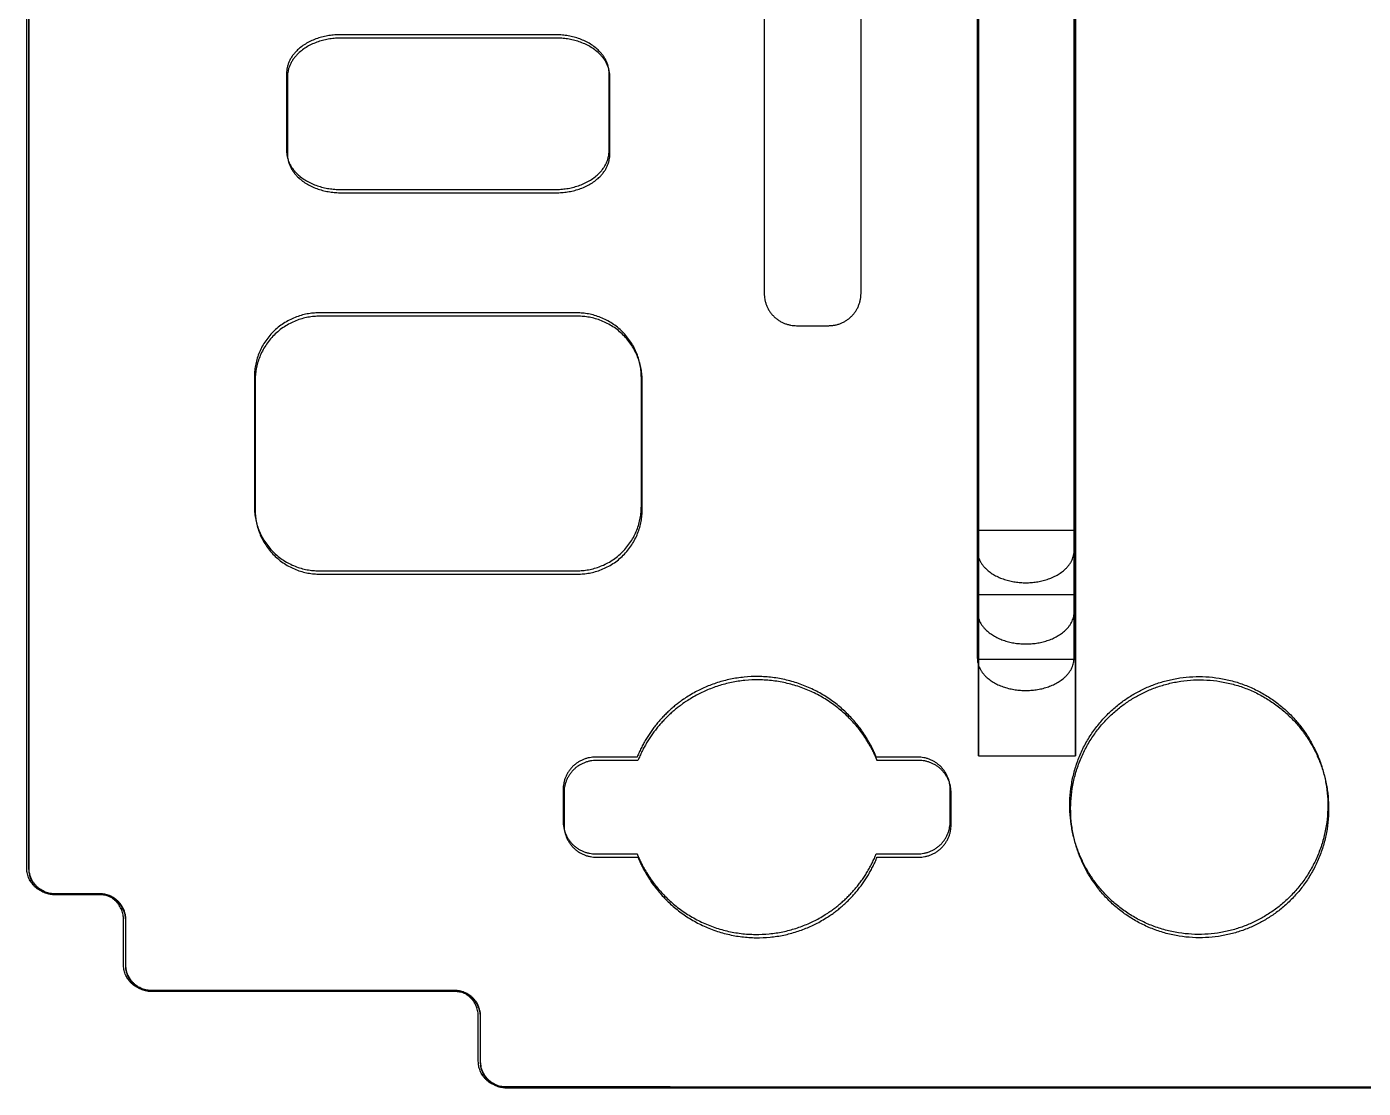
# Model space of a CAD drawing. Header units: inches. Extents: x -39 to 46.7, y -58 to 11.1.
# Drawn here: x 13.51 to 18.69, y -4.95 to -0.83 of the extents above; entities that cross this region are included whole.
import ezdxf

# ---------------------------------------------------------------- set-up
doc = ezdxf.new("R2010")
doc.units = ezdxf.units.IN
doc.header["$MEASUREMENT"] = 0
for name, color, linetype, true_color in [('Layer 01', 1, 'Continuous', 0xff0000), ('Layer 02', 192, 'Continuous', 0x7d26cd), ('Layer 03', 5, 'Continuous', 0x0000ff), ('Secondary Parts', 96, 'Continuous', 0x007f00)]:
    doc.layers.add(name, color=color, linetype=linetype, true_color=true_color)

msp = doc.modelspace()

# ---------------------------------------------------------------- linework, layer by layer
at = {"layer": 'Layer 01'}
for points in [[(16.3648, 3.1358, 6.9976), (16.3662, 1.4483, 6.9976), (16.3677, -1.8658, 6.9976)], [(16.3648, 3.1358, 6.6226), (16.3662, 1.4483, 6.6226), (16.3677, -1.8658, 6.6226)], [(16.7428, -1.8642, 6.9976), (16.7428, 1.4491, 6.9976), (16.7428, 3.1358, 6.9976)], [(16.7428, -1.8642, 6.6226), (16.7428, 1.4491, 6.6226), (16.7428, 3.1358, 6.6226)], [(17.1939, 3.1375, 6.9976), (17.1939, 0.1375, 6.9976), (17.1939, -2.8625, 6.9976)], [(17.1939, 3.1375, 6.6226), (17.1939, 0.1375, 6.6226), (17.1939, -2.8625, 6.6226)], [(17.5689, -2.8625, 6.9976), (17.5689, 0.1375, 6.9976), (17.5689, 3.1375, 6.9976)], [(17.5689, -2.8625, 6.6226), (17.5689, 0.1375, 6.6226), (17.5689, 3.1375, 6.6226)], [(13.5181, -4.098, 6.9976), (13.5181, -0.6336, 6.9976), (13.5181, 2.8307, 6.9976)], [(13.5181, -4.098, 6.6226), (13.5181, -0.6336, 6.6226), (13.5181, 2.8307, 6.6226)], [(15.5614, -0.8754, 6.9976), (15.1447, -0.8754, 6.9976), (14.7281, -0.8754, 6.9976)], [(14.7281, -0.8754, 6.9976), (14.7281, -0.8754, 6.8101), (14.7281, -0.8754, 6.6226)], [(15.5614, -0.8754, 6.6226), (15.1447, -0.8754, 6.6226), (14.7281, -0.8754, 6.6226)], [(15.5614, -0.8754, 6.9976), (15.5614, -0.8754, 6.8101), (15.5614, -0.8754, 6.6226)], [(14.5197, -1.0254, 6.9976), (14.5197, -1.0254, 6.8101), (14.5197, -1.0254, 6.6226)], [(14.5197, -1.0254, 6.9976), (14.5197, -1.1754, 6.9976), (14.5197, -1.3254, 6.9976)], [(14.5197, -1.0254, 6.6226), (14.5197, -1.1754, 6.6226), (14.5197, -1.3254, 6.6226)], [(15.7697, -1.0254, 6.9976), (15.7697, -1.0254, 6.8101), (15.7697, -1.0254, 6.6226)], [(15.7697, -1.3254, 6.9976), (15.7697, -1.1754, 6.9976), (15.7697, -1.0254, 6.9976)], [(15.7697, -1.3254, 6.6226), (15.7697, -1.1754, 6.6226), (15.7697, -1.0254, 6.6226)], [(14.5197, -1.3254, 6.9976), (14.5197, -1.3254, 6.8101), (14.5197, -1.3254, 6.6226)], [(15.7697, -1.3254, 6.9976), (15.7697, -1.3254, 6.8101), (15.7697, -1.3254, 6.6226)], [(14.7281, -1.4754, 6.9976), (14.7281, -1.4754, 6.8101), (14.7281, -1.4754, 6.6226)], [(14.7281, -1.4754, 6.9976), (15.1447, -1.4754, 6.9976), (15.5614, -1.4754, 6.9976)], [(14.7281, -1.4754, 6.6226), (15.1447, -1.4754, 6.6226), (15.5614, -1.4754, 6.6226)], [(15.5614, -1.4754, 6.9976), (15.5614, -1.4754, 6.8101), (15.5614, -1.4754, 6.6226)], [(16.7428, -1.8642, 6.9976), (16.7428, -1.8642, 6.8101), (16.7428, -1.8642, 6.6226)], [(16.3677, -1.8658, 6.9976), (16.3677, -1.8658, 6.8101), (16.3677, -1.8658, 6.6226)], [(15.6447, -1.9541, 6.9976), (15.1447, -1.9541, 6.9976), (14.6447, -1.9541, 6.9976)], [(14.6447, -1.9541, 6.9976), (14.6447, -1.9541, 6.8101), (14.6447, -1.9541, 6.6226)], [(15.6447, -1.9541, 6.6226), (15.1447, -1.9541, 6.6226), (14.6447, -1.9541, 6.6226)], [(15.6447, -1.9541, 6.9976), (15.6447, -1.9541, 6.8101), (15.6447, -1.9541, 6.6226)], [(16.4927, -1.9907, 6.9976), (16.4927, -1.9907, 6.8101), (16.4927, -1.9907, 6.6226)], [(16.4927, -1.9907, 6.9976), (16.5552, -1.9907, 6.9976), (16.6178, -1.9907, 6.9976)], [(16.4927, -1.9907, 6.6226), (16.5552, -1.9907, 6.6226), (16.6178, -1.9907, 6.6226)], [(16.6178, -1.9907, 6.9976), (16.6178, -1.9907, 6.8101), (16.6178, -1.9907, 6.6226)], [(14.3947, -2.2041, 6.9976), (14.3947, -2.2041, 6.8101), (14.3947, -2.2041, 6.6226)], [(14.3947, -2.2041, 6.9976), (14.3947, -2.4541, 6.9976), (14.3947, -2.7041, 6.9976)], [(14.3947, -2.2041, 6.6226), (14.3947, -2.4541, 6.6226), (14.3947, -2.7041, 6.6226)], [(15.8947, -2.2041, 6.9976), (15.8947, -2.2041, 6.8101), (15.8947, -2.2041, 6.6226)], [(15.8947, -2.7041, 6.9976), (15.8947, -2.4541, 6.9976), (15.8947, -2.2041, 6.9976)], [(15.8947, -2.7041, 6.6226), (15.8947, -2.4541, 6.6226), (15.8947, -2.2041, 6.6226)], [(14.3947, -2.7041, 6.9976), (14.3947, -2.7041, 6.8101), (14.3947, -2.7041, 6.6226)], [(15.8947, -2.7041, 6.9976), (15.8947, -2.7041, 6.8101), (15.8947, -2.7041, 6.6226)], [(17.1939, -2.8625, 6.9976), (17.1939, -2.8625, 6.8101), (17.1939, -2.8625, 6.6226)], [(17.5689, -2.8625, 6.9976), (17.5689, -2.8625, 6.8101), (17.5689, -2.8625, 6.6226)], [(14.6447, -2.9541, 6.9976), (14.6447, -2.9541, 6.8101), (14.6447, -2.9541, 6.6226)], [(14.6447, -2.9541, 6.9976), (15.1447, -2.9541, 6.9976), (15.6447, -2.9541, 6.9976)], [(14.6447, -2.9541, 6.6226), (15.1447, -2.9541, 6.6226), (15.6447, -2.9541, 6.6226)], [(15.6447, -2.9541, 6.9976), (15.6447, -2.9541, 6.8101), (15.6447, -2.9541, 6.6226)], [(15.8783, -3.6767, 6.9976), (15.7975, -3.6767, 6.9976), (15.7168, -3.6767, 6.9976)], [(15.7168, -3.6767, 6.9976), (15.7168, -3.6767, 6.8101), (15.7168, -3.6767, 6.6226)], [(15.8783, -3.6767, 6.6226), (15.7975, -3.6767, 6.6226), (15.7168, -3.6767, 6.6226)], [(15.8783, -3.6767, 6.9976), (15.8783, -3.6767, 6.8101), (15.8783, -3.6767, 6.6226)], [(16.8053, -3.6767, 6.9976), (16.8053, -3.6767, 6.8101), (16.8053, -3.6767, 6.6226)], [(16.9668, -3.6767, 6.9976), (16.886, -3.6767, 6.9976), (16.8053, -3.6767, 6.9976)], [(16.9668, -3.6767, 6.6226), (16.886, -3.6767, 6.6226), (16.8053, -3.6767, 6.6226)], [(16.9668, -3.6767, 6.9976), (16.9668, -3.6767, 6.8101), (16.9668, -3.6767, 6.6226)], [(15.5918, -3.8017, 6.9976), (15.5918, -3.8017, 6.8101), (15.5918, -3.8017, 6.6226)], [(15.5918, -3.8017, 6.9976), (15.5918, -3.8642, 6.9976), (15.5918, -3.9267, 6.9976)], [(15.5918, -3.8017, 6.6226), (15.5918, -3.8642, 6.6226), (15.5918, -3.9267, 6.6226)], [(17.0918, -3.9267, 6.9976), (17.0918, -3.8642, 6.9976), (17.0918, -3.8017, 6.9976)], [(17.0918, -3.8017, 6.9976), (17.0918, -3.8017, 6.8101), (17.0918, -3.8017, 6.6226)], [(17.0918, -3.9267, 6.6226), (17.0918, -3.8642, 6.6226), (17.0918, -3.8017, 6.6226)], [(15.5918, -3.9267, 6.9976), (15.5918, -3.9267, 6.8101), (15.5918, -3.9267, 6.6226)], [(17.0918, -3.9267, 6.9976), (17.0918, -3.9267, 6.8101), (17.0918, -3.9267, 6.6226)], [(15.7168, -4.0517, 6.9976), (15.7168, -4.0517, 6.8101), (15.7168, -4.0517, 6.6226)], [(15.7168, -4.0517, 6.9976), (15.7975, -4.0517, 6.9976), (15.8783, -4.0517, 6.9976)], [(15.7168, -4.0517, 6.6226), (15.7975, -4.0517, 6.6226), (15.8783, -4.0517, 6.6226)], [(15.8783, -4.0517, 6.9976), (15.8783, -4.0517, 6.8101), (15.8783, -4.0517, 6.6226)], [(16.8053, -4.0517, 6.9976), (16.8053, -4.0517, 6.8101), (16.8053, -4.0517, 6.6226)], [(16.8053, -4.0517, 6.9976), (16.886, -4.0517, 6.9976), (16.9668, -4.0517, 6.9976)], [(16.8053, -4.0517, 6.6226), (16.886, -4.0517, 6.6226), (16.9668, -4.0517, 6.6226)], [(16.9668, -4.0517, 6.9976), (16.9668, -4.0517, 6.8101), (16.9668, -4.0517, 6.6226)], [(13.5181, -4.098, 6.9976), (13.5181, -4.098, 6.8101), (13.5181, -4.098, 6.6226)], [(13.7931, -4.198, 6.9976), (13.7056, -4.198, 6.9976), (13.6181, -4.198, 6.9976)], [(13.6181, -4.198, 6.9976), (13.6181, -4.198, 6.8101), (13.6181, -4.198, 6.6226)], [(13.7931, -4.198, 6.6226), (13.7056, -4.198, 6.6226), (13.6181, -4.198, 6.6226)], [(13.7931, -4.198, 6.9976), (13.7931, -4.198, 6.8101), (13.7931, -4.198, 6.6226)], [(13.8931, -4.473, 6.9976), (13.8931, -4.3855, 6.9976), (13.8931, -4.298, 6.9976)], [(13.8931, -4.298, 6.9976), (13.8931, -4.298, 6.8101), (13.8931, -4.298, 6.6226)], [(13.8931, -4.473, 6.6226), (13.8931, -4.3855, 6.6226), (13.8931, -4.298, 6.6226)], [(18.3053, -4.2972, 6.9976), (18.3053, -4.2972, 6.8101), (18.3053, -4.2972, 6.6226)], [(13.8931, -4.473, 6.9976), (13.8931, -4.473, 6.8101), (13.8931, -4.473, 6.6226)], [(15.1683, -4.573, 6.9976), (14.5807, -4.573, 6.9976), (13.9931, -4.573, 6.9976)], [(13.9931, -4.573, 6.9976), (13.9931, -4.573, 6.8101), (13.9931, -4.573, 6.6226)], [(15.1683, -4.573, 6.6226), (14.5807, -4.573, 6.6226), (13.9931, -4.573, 6.6226)], [(15.1683, -4.573, 6.9976), (15.1683, -4.573, 6.8101), (15.1683, -4.573, 6.6226)], [(15.2683, -4.8472, 6.9976), (15.2683, -4.7601, 6.9976), (15.2683, -4.673, 6.9976)], [(15.2683, -4.673, 6.9976), (15.2683, -4.673, 6.8101), (15.2683, -4.673, 6.6226)], [(15.2683, -4.8472, 6.6226), (15.2683, -4.7601, 6.6226), (15.2683, -4.673, 6.6226)], [(15.2683, -4.8472, 6.9976), (15.2683, -4.8472, 6.8101), (15.2683, -4.8472, 6.6226)], [(20.6826, -4.948, 6.9976), (18.0254, -4.9476, 6.9976), (15.3682, -4.9472, 6.9976)], [(15.3682, -4.9472, 6.9976), (15.3682, -4.9472, 6.8101), (15.3682, -4.9472, 6.6226)], [(20.6826, -4.948, 6.6226), (18.0254, -4.9476, 6.6226), (15.3682, -4.9472, 6.6226)]]:
    msp.add_open_spline(points, degree=2, dxfattribs=at)
for points, weights in [([(14.7281, -0.8754, 6.9976), (14.5197, -0.8754, 6.9976), (14.5197, -1.0254, 6.9976)], [1, 0.707106781187, 1]), ([(14.7281, -0.8754, 6.6226), (14.5197, -0.8754, 6.6226), (14.5197, -1.0254, 6.6226)], [1, 0.707106781187, 1]), ([(15.7697, -1.0254, 6.9976), (15.7697, -0.8754, 6.9976), (15.5614, -0.8754, 6.9976)], [1, 0.707106781187, 1]), ([(15.7697, -1.0254, 6.6226), (15.7697, -0.8754, 6.6226), (15.5614, -0.8754, 6.6226)], [1, 0.707106781187, 1]), ([(14.5197, -1.3254, 6.9976), (14.5197, -1.4754, 6.9976), (14.7281, -1.4754, 6.9976)], [1, 0.707106781187, 1]), ([(14.5197, -1.3254, 6.6226), (14.5197, -1.4754, 6.6226), (14.7281, -1.4754, 6.6226)], [1, 0.707106781187, 1]), ([(15.5614, -1.4754, 6.9976), (15.7697, -1.4754, 6.9976), (15.7697, -1.3254, 6.9976)], [1, 0.707106781187, 1]), ([(15.5614, -1.4754, 6.6226), (15.7697, -1.4754, 6.6226), (15.7697, -1.3254, 6.6226)], [1, 0.707106781187, 1]), ([(16.3677, -1.8658, 6.9976), (16.3678, -1.9907, 6.9976), (16.4927, -1.9907, 6.9976)], [1, 0.707410494927, 1]), ([(16.3677, -1.8658, 6.6226), (16.3678, -1.9907, 6.6226), (16.4927, -1.9907, 6.6226)], [1, 0.707410494927, 1]), ([(14.6447, -1.9541, 6.9976), (14.3947, -1.9541, 6.9976), (14.3947, -2.2041, 6.9976)], [1, 0.707106781187, 1]), ([(14.6447, -1.9541, 6.6226), (14.3947, -1.9541, 6.6226), (14.3947, -2.2041, 6.6226)], [1, 0.707106781187, 1]), ([(15.8947, -2.2041, 6.9976), (15.8947, -1.9541, 6.9976), (15.6447, -1.9541, 6.9976)], [1, 0.707106781187, 1]), ([(15.8947, -2.2041, 6.6226), (15.8947, -1.9541, 6.6226), (15.6447, -1.9541, 6.6226)], [1, 0.707106781187, 1]), ([(14.3947, -2.7041, 6.9976), (14.3947, -2.9541, 6.9976), (14.6447, -2.9541, 6.9976)], [1, 0.707106781187, 1]), ([(14.3947, -2.7041, 6.6226), (14.3947, -2.9541, 6.6226), (14.6447, -2.9541, 6.6226)], [1, 0.707106781187, 1]), ([(15.6447, -2.9541, 6.9976), (15.8947, -2.9541, 6.9976), (15.8947, -2.7041, 6.9976)], [1, 0.707106781187, 1]), ([(15.6447, -2.9541, 6.6226), (15.8947, -2.9541, 6.6226), (15.8947, -2.7041, 6.6226)], [1, 0.707106781187, 1]), ([(15.7168, -3.6767, 6.9976), (15.5918, -3.6767, 6.9976), (15.5918, -3.8017, 6.9976)], [1.10793841041, 0.783430763141, 1.10793841041]), ([(15.7168, -3.6767, 6.6226), (15.5918, -3.6767, 6.6226), (15.5918, -3.8017, 6.6226)], [1.10793841041, 0.783430763141, 1.10793841041]), ([(17.0918, -3.8017, 6.9976), (17.0918, -3.6767, 6.9976), (16.9668, -3.6767, 6.9976)], [1, 0.707106781187, 1]), ([(17.0918, -3.8017, 6.6226), (17.0918, -3.6767, 6.6226), (16.9668, -3.6767, 6.6226)], [1, 0.707106781187, 1]), ([(15.5918, -3.9267, 6.9976), (15.5918, -4.0517, 6.9976), (15.7168, -4.0517, 6.9976)], [1.10793841041, 0.783430763141, 1.10793841041]), ([(15.5918, -3.9267, 6.6226), (15.5918, -4.0517, 6.6226), (15.7168, -4.0517, 6.6226)], [1.10793841041, 0.783430763141, 1.10793841041]), ([(16.9668, -4.0517, 6.9976), (17.0918, -4.0517, 6.9976), (17.0918, -3.9267, 6.9976)], [1, 0.707106781187, 1]), ([(16.9668, -4.0517, 6.6226), (17.0918, -4.0517, 6.6226), (17.0918, -3.9267, 6.6226)], [1, 0.707106781187, 1]), ([(13.6181, -4.198, 6.9976), (13.5181, -4.198, 6.9976), (13.5181, -4.098, 6.9976)], [0.855035371436, 0.604601309297, 0.855035371436]), ([(13.6181, -4.198, 6.6226), (13.5181, -4.198, 6.6226), (13.5181, -4.098, 6.6226)], [0.855035371436, 0.604601309297, 0.855035371436]), ([(13.8931, -4.298, 6.9976), (13.8931, -4.198, 6.9976), (13.7931, -4.198, 6.9976)], [0.855035371436, 0.604601309297, 0.855035371436]), ([(13.8931, -4.298, 6.6226), (13.8931, -4.198, 6.6226), (13.7931, -4.198, 6.6226)], [0.855035371436, 0.604601309297, 0.855035371436]), ([(13.9931, -4.573, 6.9976), (13.8931, -4.573, 6.9976), (13.8931, -4.473, 6.9976)], [0.855035371436, 0.604601309297, 0.855035371436]), ([(13.9931, -4.573, 6.6226), (13.8931, -4.573, 6.6226), (13.8931, -4.473, 6.6226)], [0.855035371436, 0.604601309297, 0.855035371436]), ([(15.2683, -4.673, 6.9976), (15.2683, -4.573, 6.9976), (15.1683, -4.573, 6.9976)], [0.855035371436, 0.604601309297, 0.855035371436]), ([(15.2683, -4.673, 6.6226), (15.2683, -4.573, 6.6226), (15.1683, -4.573, 6.6226)], [0.855035371436, 0.604601309297, 0.855035371436]), ([(15.3682, -4.9472, 6.9976), (15.2683, -4.9472, 6.9976), (15.2683, -4.8472, 6.9976)], [0.855035371436, 0.604643391935, 0.855035371436]), ([(15.3682, -4.9472, 6.6226), (15.2683, -4.9472, 6.6226), (15.2683, -4.8472, 6.6226)], [0.855035371436, 0.604643391935, 0.855035371436])]:
    msp.add_rational_spline(points, weights, degree=2, dxfattribs=at)
for points, weights, knots in [([(16.6178, -1.9907, 6.9976), (16.67, -1.9907, 6.9976), (16.7067, -1.9535, 6.9976), (16.7434, -1.9164, 6.9976), (16.7428, -1.8642, 6.9976)], [1, 0.922721547255, 1, 0.922721547255, 1], [170.1831269, 170.1831269, 170.1831269, 170.2820554, 170.2820554, 170.3809839, 170.3809839, 170.3809839]), ([(16.6178, -1.9907, 6.6226), (16.67, -1.9907, 6.6226), (16.7067, -1.9535, 6.6226), (16.7434, -1.9164, 6.6226), (16.7428, -1.8642, 6.6226)], [1, 0.922721547255, 1, 0.922721547255, 1], [170.1831269, 170.1831269, 170.1831269, 170.2820554, 170.2820554, 170.3809839, 170.3809839, 170.3809839]), ([(17.1939, -2.8625, 6.9976), (17.1939, -2.9875, 6.9976), (17.3814, -2.9875, 6.9976), (17.5689, -2.9875, 6.9976), (17.5689, -2.8625, 6.9976)], [1, 0.707106781187, 1, 0.707106851018, 0.999999860338], [226.7852703, 226.7852703, 226.7852703, 226.9816199, 226.9816199, 227.1779694, 227.1779694, 227.1779694]), ([(17.1939, -2.8625, 6.6226), (17.1939, -2.9875, 6.6226), (17.3814, -2.9875, 6.6226), (17.5689, -2.9875, 6.6226), (17.5689, -2.8625, 6.6226)], [1, 0.707106781187, 1, 0.707106851018, 0.999999860338], [226.7852703, 226.7852703, 226.7852703, 226.9816199, 226.9816199, 227.1779694, 227.1779694, 227.1779694]), ([(16.8053, -3.6767, 6.9976), (16.7922, -3.6443, 6.9976), (16.7748, -3.6142, 6.9976), (16.5248, -3.1811, 6.9976), (16.0918, -3.4311, 6.9976), (15.9428, -3.5172, 6.9976), (15.8783, -3.6767, 6.9976)], [1.22752752127, 1.25686564474, 1.29315929308, 0.914401705292, 1.29315929308, 1.13184150796, 1.10793841041], [135.812757, 135.812757, 135.812757, 135.877933, 135.877933, 136.558108, 136.558108, 136.847803, 136.847803, 136.847803]), ([(16.8053, -3.6767, 6.6226), (16.7922, -3.6443, 6.6226), (16.7748, -3.6142, 6.6226), (16.5248, -3.1811, 6.6226), (16.0918, -3.4311, 6.6226), (15.9428, -3.5172, 6.6226), (15.8783, -3.6767, 6.6226)], [1.22752752127, 1.25686564474, 1.29315929308, 0.914401705292, 1.29315929308, 1.13184150796, 1.10793841041], [135.812757, 135.812757, 135.812757, 135.877933, 135.877933, 136.558108, 136.558108, 136.847803, 136.847803, 136.847803]), ([(18.3053, -4.2972, 6.9976), (18.7383, -4.0472, 6.9976), (18.4883, -3.6142, 6.9976), (18.2383, -3.1811, 6.9976), (17.8053, -3.4311, 6.9976), (17.3723, -3.6811, 6.9976), (17.6223, -4.1142, 6.9976), (17.8723, -4.5472, 6.9976), (18.3053, -4.2972, 6.9976)], [1, 0.707106781187, 1, 0.707106781187, 1, 0.707106781187, 1, 0.707106781187, 1], [142.284897, 142.284897, 142.284897, 142.965072, 142.965072, 143.645247, 143.645247, 144.325421, 144.325421, 145.005596, 145.005596, 145.005596]), ([(18.3053, -4.2972, 6.6226), (18.7383, -4.0472, 6.6226), (18.4883, -3.6142, 6.6226), (18.2383, -3.1811, 6.6226), (17.8053, -3.4311, 6.6226), (17.3723, -3.6811, 6.6226), (17.6223, -4.1142, 6.6226), (17.8723, -4.5472, 6.6226), (18.3053, -4.2972, 6.6226)], [1, 0.707106781187, 1, 0.707106781187, 1, 0.707106781187, 1, 0.707106781187, 1], [142.284897, 142.284897, 142.284897, 142.965072, 142.965072, 143.645247, 143.645247, 144.325421, 144.325421, 145.005596, 145.005596, 145.005596]), ([(15.8783, -4.0517, 6.9976), (15.8913, -4.084, 6.9976), (15.9088, -4.1142, 6.9976), (16.1588, -4.5472, 6.9976), (16.5918, -4.2972, 6.9976), (16.7408, -4.2112, 6.9976), (16.8053, -4.0517, 6.9976)], [1.10793841041, 1.13441833312, 1.16717615431, 0.825318173552, 1.16717615431, 1.02157439197, 1], [137.688477, 137.688477, 137.688477, 137.753654, 137.753654, 138.433828, 138.433828, 138.723524, 138.723524, 138.723524]), ([(15.8783, -4.0517, 6.6226), (15.8913, -4.084, 6.6226), (15.9088, -4.1142, 6.6226), (16.1588, -4.5472, 6.6226), (16.5918, -4.2972, 6.6226), (16.7408, -4.2112, 6.6226), (16.8053, -4.0517, 6.6226)], [1.10793841041, 1.13441833312, 1.16717615431, 0.825318173552, 1.16717615431, 1.02157439197, 1], [137.688477, 137.688477, 137.688477, 137.753654, 137.753654, 138.433828, 138.433828, 138.723524, 138.723524, 138.723524])]:
    msp.add_rational_spline(points, weights, degree=2, knots=knots, dxfattribs=at)
at = {"layer": 'Layer 02'}
for points in [[(17.1944, 3.4001, 3.7437), (17.1944, 0.1501, 3.7437), (17.1944, -3.0999, 3.7437)], [(17.1944, 3.4001, 3.3687), (17.1944, 0.1501, 3.3687), (17.1944, -3.0999, 3.3687)], [(17.5694, -3.0999, 3.7437), (17.5694, 0.1501, 3.7437), (17.5694, 3.4001, 3.7437)], [(17.5694, -3.0999, 3.3687), (17.5694, 0.1501, 3.3687), (17.5694, 3.4001, 3.3687)], [(13.5093, -4.0936, 3.7437), (13.5093, -0.6293, 3.7437), (13.5093, 2.835, 3.7437)], [(13.5093, -4.0936, 3.3687), (13.5093, -0.6293, 3.3687), (13.5093, 2.835, 3.3687)], [(15.5582, -0.8625, 3.7437), (15.1415, -0.8625, 3.7437), (14.7248, -0.8625, 3.7437)], [(14.7248, -0.8625, 3.7437), (14.7248, -0.8625, 3.5562), (14.7248, -0.8625, 3.3687)], [(15.5582, -0.8625, 3.3687), (15.1415, -0.8625, 3.3687), (14.7248, -0.8625, 3.3687)], [(15.5582, -0.8625, 3.7437), (15.5582, -0.8625, 3.5562), (15.5582, -0.8625, 3.3687)], [(14.5165, -1.0125, 3.7437), (14.5165, -1.0125, 3.5562), (14.5165, -1.0125, 3.3687)], [(14.5165, -1.0125, 3.7437), (14.5165, -1.1625, 3.7437), (14.5165, -1.3125, 3.7437)], [(14.5165, -1.0125, 3.3687), (14.5165, -1.1625, 3.3687), (14.5165, -1.3125, 3.3687)], [(15.7665, -1.0125, 3.7437), (15.7665, -1.0125, 3.5562), (15.7665, -1.0125, 3.3687)], [(15.7665, -1.3125, 3.7437), (15.7665, -1.1625, 3.7437), (15.7665, -1.0125, 3.7437)], [(15.7665, -1.3125, 3.3687), (15.7665, -1.1625, 3.3687), (15.7665, -1.0125, 3.3687)], [(14.5165, -1.3125, 3.7437), (14.5165, -1.3125, 3.5562), (14.5165, -1.3125, 3.3687)], [(15.7665, -1.3125, 3.7437), (15.7665, -1.3125, 3.5562), (15.7665, -1.3125, 3.3687)], [(14.7248, -1.4625, 3.7437), (14.7248, -1.4625, 3.5562), (14.7248, -1.4625, 3.3687)], [(14.7248, -1.4625, 3.7437), (15.1415, -1.4625, 3.7437), (15.5582, -1.4625, 3.7437)], [(14.7248, -1.4625, 3.3687), (15.1415, -1.4625, 3.3687), (15.5582, -1.4625, 3.3687)], [(15.5582, -1.4625, 3.7437), (15.5582, -1.4625, 3.5562), (15.5582, -1.4625, 3.3687)], [(15.6415, -1.9412, 3.7437), (15.1415, -1.9412, 3.7437), (14.6415, -1.9412, 3.7437)], [(14.6415, -1.9412, 3.7437), (14.6415, -1.9412, 3.5562), (14.6415, -1.9412, 3.3687)], [(15.6415, -1.9412, 3.3687), (15.1415, -1.9412, 3.3687), (14.6415, -1.9412, 3.3687)], [(15.6415, -1.9412, 3.7437), (15.6415, -1.9412, 3.5562), (15.6415, -1.9412, 3.3687)], [(14.3915, -2.1912, 3.7437), (14.3915, -2.1912, 3.5562), (14.3915, -2.1912, 3.3687)], [(14.3915, -2.1912, 3.7437), (14.3915, -2.4412, 3.7437), (14.3915, -2.6912, 3.7437)], [(14.3915, -2.1912, 3.3687), (14.3915, -2.4412, 3.3687), (14.3915, -2.6912, 3.3687)], [(15.8915, -2.1912, 3.7437), (15.8915, -2.1912, 3.5562), (15.8915, -2.1912, 3.3687)], [(15.8915, -2.6912, 3.7437), (15.8915, -2.4412, 3.7437), (15.8915, -2.1912, 3.7437)], [(15.8915, -2.6912, 3.3687), (15.8915, -2.4412, 3.3687), (15.8915, -2.1912, 3.3687)], [(14.3915, -2.6912, 3.7437), (14.3915, -2.6912, 3.5562), (14.3915, -2.6912, 3.3687)], [(15.8915, -2.6912, 3.7437), (15.8915, -2.6912, 3.5562), (15.8915, -2.6912, 3.3687)], [(14.6415, -2.9412, 3.7437), (14.6415, -2.9412, 3.5562), (14.6415, -2.9412, 3.3687)], [(14.6415, -2.9412, 3.7437), (15.1415, -2.9412, 3.7437), (15.6415, -2.9412, 3.7437)], [(14.6415, -2.9412, 3.3687), (15.1415, -2.9412, 3.3687), (15.6415, -2.9412, 3.3687)], [(15.6415, -2.9412, 3.7437), (15.6415, -2.9412, 3.5562), (15.6415, -2.9412, 3.3687)], [(17.1944, -3.0999, 3.7437), (17.1944, -3.0999, 3.5562), (17.1944, -3.0999, 3.3687)], [(17.5694, -3.0999, 3.7437), (17.5694, -3.0999, 3.5562), (17.5694, -3.0999, 3.3687)], [(15.875, -3.6638, 3.7437), (15.7943, -3.6638, 3.7437), (15.7135, -3.6638, 3.7437)], [(15.7135, -3.6638, 3.7437), (15.7135, -3.6638, 3.5562), (15.7135, -3.6638, 3.3687)], [(15.875, -3.6638, 3.3687), (15.7943, -3.6638, 3.3687), (15.7135, -3.6638, 3.3687)], [(15.875, -3.6638, 3.7437), (15.875, -3.6638, 3.5562), (15.875, -3.6638, 3.3687)], [(16.802, -3.6638, 3.7437), (16.802, -3.6638, 3.5562), (16.802, -3.6638, 3.3687)], [(16.9635, -3.6638, 3.7437), (16.8828, -3.6638, 3.7437), (16.802, -3.6638, 3.7437)], [(16.9635, -3.6638, 3.3687), (16.8828, -3.6638, 3.3687), (16.802, -3.6638, 3.3687)], [(16.9635, -3.6638, 3.7437), (16.9635, -3.6638, 3.5562), (16.9635, -3.6638, 3.3687)], [(15.5885, -3.7888, 3.7437), (15.5885, -3.7888, 3.5562), (15.5885, -3.7888, 3.3687)], [(15.5885, -3.7888, 3.7437), (15.5885, -3.8513, 3.7437), (15.5885, -3.9138, 3.7437)], [(15.5885, -3.7888, 3.3687), (15.5885, -3.8513, 3.3687), (15.5885, -3.9138, 3.3687)], [(17.0885, -3.9138, 3.7437), (17.0885, -3.8513, 3.7437), (17.0885, -3.7888, 3.7437)], [(17.0885, -3.7888, 3.7437), (17.0885, -3.7888, 3.5562), (17.0885, -3.7888, 3.3687)], [(17.0885, -3.9138, 3.3687), (17.0885, -3.8513, 3.3687), (17.0885, -3.7888, 3.3687)], [(15.5885, -3.9138, 3.7437), (15.5885, -3.9138, 3.5562), (15.5885, -3.9138, 3.3687)], [(17.0885, -3.9138, 3.7437), (17.0885, -3.9138, 3.5562), (17.0885, -3.9138, 3.3687)], [(15.7135, -4.0388, 3.7437), (15.7135, -4.0388, 3.5562), (15.7135, -4.0388, 3.3687)], [(15.7135, -4.0388, 3.7437), (15.7943, -4.0388, 3.7437), (15.875, -4.0388, 3.7437)], [(15.7135, -4.0388, 3.3687), (15.7943, -4.0388, 3.3687), (15.875, -4.0388, 3.3687)], [(15.875, -4.0388, 3.7437), (15.875, -4.0388, 3.5562), (15.875, -4.0388, 3.3687)], [(16.802, -4.0388, 3.7437), (16.802, -4.0388, 3.5562), (16.802, -4.0388, 3.3687)], [(16.802, -4.0388, 3.7437), (16.8828, -4.0388, 3.7437), (16.9635, -4.0388, 3.7437)], [(16.802, -4.0388, 3.3687), (16.8828, -4.0388, 3.3687), (16.9635, -4.0388, 3.3687)], [(16.9635, -4.0388, 3.7437), (16.9635, -4.0388, 3.5562), (16.9635, -4.0388, 3.3687)], [(13.5093, -4.0936, 3.7437), (13.5093, -4.0936, 3.5562), (13.5093, -4.0936, 3.3687)], [(13.7843, -4.1936, 3.7437), (13.6968, -4.1936, 3.7437), (13.6093, -4.1936, 3.7437)], [(13.6093, -4.1936, 3.7437), (13.6093, -4.1936, 3.5562), (13.6093, -4.1936, 3.3687)], [(13.7843, -4.1936, 3.3687), (13.6968, -4.1936, 3.3687), (13.6093, -4.1936, 3.3687)], [(13.7843, -4.1936, 3.7437), (13.7843, -4.1936, 3.5562), (13.7843, -4.1936, 3.3687)], [(13.8843, -4.4686, 3.7437), (13.8843, -4.3811, 3.7437), (13.8843, -4.2936, 3.7437)], [(13.8843, -4.2936, 3.7437), (13.8843, -4.2936, 3.5562), (13.8843, -4.2936, 3.3687)], [(13.8843, -4.4686, 3.3687), (13.8843, -4.3811, 3.3687), (13.8843, -4.2936, 3.3687)], [(18.302, -4.2843, 3.7437), (18.302, -4.2843, 3.5562), (18.302, -4.2843, 3.3687)], [(13.8843, -4.4686, 3.7437), (13.8843, -4.4686, 3.5562), (13.8843, -4.4686, 3.3687)], [(15.1595, -4.5686, 3.7437), (14.5719, -4.5686, 3.7437), (13.9843, -4.5686, 3.7437)], [(13.9843, -4.5686, 3.7437), (13.9843, -4.5686, 3.5562), (13.9843, -4.5686, 3.3687)], [(15.1595, -4.5686, 3.3687), (14.5719, -4.5686, 3.3687), (13.9843, -4.5686, 3.3687)], [(15.1595, -4.5686, 3.7437), (15.1595, -4.5686, 3.5562), (15.1595, -4.5686, 3.3687)], [(15.2595, -4.8429, 3.7437), (15.2595, -4.7557, 3.7437), (15.2595, -4.6686, 3.7437)], [(15.2595, -4.6686, 3.7437), (15.2595, -4.6686, 3.5562), (15.2595, -4.6686, 3.3687)], [(15.2595, -4.8429, 3.3687), (15.2595, -4.7557, 3.3687), (15.2595, -4.6686, 3.3687)], [(15.2595, -4.8429, 3.7437), (15.2595, -4.8429, 3.5562), (15.2595, -4.8429, 3.3687)], [(20.6738, -4.9436, 3.7437), (18.0166, -4.9432, 3.7437), (15.3595, -4.9429, 3.7437)], [(15.3595, -4.9429, 3.7437), (15.3595, -4.9429, 3.5562), (15.3595, -4.9429, 3.3687)], [(20.6738, -4.9436, 3.3687), (18.0166, -4.9432, 3.3687), (15.3595, -4.9429, 3.3687)]]:
    msp.add_open_spline(points, degree=2, dxfattribs=at)
for points, weights in [([(14.7248, -0.8625, 3.7437), (14.5165, -0.8625, 3.7437), (14.5165, -1.0125, 3.7437)], [1, 0.707106781187, 1]), ([(14.7248, -0.8625, 3.3687), (14.5165, -0.8625, 3.3687), (14.5165, -1.0125, 3.3687)], [1, 0.707106781187, 1]), ([(15.7665, -1.0125, 3.7437), (15.7665, -0.8625, 3.7437), (15.5582, -0.8625, 3.7437)], [1, 0.707106781187, 1]), ([(15.7665, -1.0125, 3.3687), (15.7665, -0.8625, 3.3687), (15.5582, -0.8625, 3.3687)], [1, 0.707106781187, 1]), ([(14.5165, -1.3125, 3.7437), (14.5165, -1.4625, 3.7437), (14.7248, -1.4625, 3.7437)], [1, 0.707106781187, 1]), ([(14.5165, -1.3125, 3.3687), (14.5165, -1.4625, 3.3687), (14.7248, -1.4625, 3.3687)], [1, 0.707106781187, 1]), ([(15.5582, -1.4625, 3.7437), (15.7665, -1.4625, 3.7437), (15.7665, -1.3125, 3.7437)], [1, 0.707106781187, 1]), ([(15.5582, -1.4625, 3.3687), (15.7665, -1.4625, 3.3687), (15.7665, -1.3125, 3.3687)], [1, 0.707106781187, 1]), ([(14.6415, -1.9412, 3.7437), (14.3915, -1.9412, 3.7437), (14.3915, -2.1912, 3.7437)], [1, 0.707106781187, 1]), ([(14.6415, -1.9412, 3.3687), (14.3915, -1.9412, 3.3687), (14.3915, -2.1912, 3.3687)], [1, 0.707106781187, 1]), ([(15.8915, -2.1912, 3.7437), (15.8915, -1.9412, 3.7437), (15.6415, -1.9412, 3.7437)], [1, 0.707106781187, 1]), ([(15.8915, -2.1912, 3.3687), (15.8915, -1.9412, 3.3687), (15.6415, -1.9412, 3.3687)], [1, 0.707106781187, 1]), ([(14.3915, -2.6912, 3.7437), (14.3915, -2.9412, 3.7437), (14.6415, -2.9412, 3.7437)], [1, 0.707106781187, 1]), ([(14.3915, -2.6912, 3.3687), (14.3915, -2.9412, 3.3687), (14.6415, -2.9412, 3.3687)], [1, 0.707106781187, 1]), ([(15.6415, -2.9412, 3.7437), (15.8915, -2.9412, 3.7437), (15.8915, -2.6912, 3.7437)], [1, 0.707106781187, 1]), ([(15.6415, -2.9412, 3.3687), (15.8915, -2.9412, 3.3687), (15.8915, -2.6912, 3.3687)], [1, 0.707106781187, 1]), ([(15.7135, -3.6638, 3.7437), (15.5885, -3.6638, 3.7437), (15.5885, -3.7888, 3.7437)], [1.10793841041, 0.783430763141, 1.10793841041]), ([(15.7135, -3.6638, 3.3687), (15.5885, -3.6638, 3.3687), (15.5885, -3.7888, 3.3687)], [1.10793841041, 0.783430763141, 1.10793841041]), ([(17.0885, -3.7888, 3.7437), (17.0885, -3.6638, 3.7437), (16.9635, -3.6638, 3.7437)], [1, 0.707106781187, 1]), ([(17.0885, -3.7888, 3.3687), (17.0885, -3.6638, 3.3687), (16.9635, -3.6638, 3.3687)], [1, 0.707106781187, 1]), ([(15.5885, -3.9138, 3.7437), (15.5885, -4.0388, 3.7437), (15.7135, -4.0388, 3.7437)], [1.10793841041, 0.783430763141, 1.10793841041]), ([(15.5885, -3.9138, 3.3687), (15.5885, -4.0388, 3.3687), (15.7135, -4.0388, 3.3687)], [1.10793841041, 0.783430763141, 1.10793841041]), ([(16.9635, -4.0388, 3.7437), (17.0885, -4.0388, 3.7437), (17.0885, -3.9138, 3.7437)], [1, 0.707106781187, 1]), ([(16.9635, -4.0388, 3.3687), (17.0885, -4.0388, 3.3687), (17.0885, -3.9138, 3.3687)], [1, 0.707106781187, 1]), ([(13.6093, -4.1936, 3.7437), (13.5093, -4.1936, 3.7437), (13.5093, -4.0936, 3.7437)], [0.855035371436, 0.604601309297, 0.855035371436]), ([(13.6093, -4.1936, 3.3687), (13.5093, -4.1936, 3.3687), (13.5093, -4.0936, 3.3687)], [0.855035371436, 0.604601309297, 0.855035371436]), ([(13.8843, -4.2936, 3.7437), (13.8843, -4.1936, 3.7437), (13.7843, -4.1936, 3.7437)], [0.855035371436, 0.604601309297, 0.855035371436]), ([(13.8843, -4.2936, 3.3687), (13.8843, -4.1936, 3.3687), (13.7843, -4.1936, 3.3687)], [0.855035371436, 0.604601309297, 0.855035371436]), ([(13.9843, -4.5686, 3.7437), (13.8843, -4.5686, 3.7437), (13.8843, -4.4686, 3.7437)], [0.855035371436, 0.604601309297, 0.855035371436]), ([(13.9843, -4.5686, 3.3687), (13.8843, -4.5686, 3.3687), (13.8843, -4.4686, 3.3687)], [0.855035371436, 0.604601309297, 0.855035371436]), ([(15.2595, -4.6686, 3.7437), (15.2595, -4.5686, 3.7437), (15.1595, -4.5686, 3.7437)], [0.855035371436, 0.604601309297, 0.855035371436]), ([(15.2595, -4.6686, 3.3687), (15.2595, -4.5686, 3.3687), (15.1595, -4.5686, 3.3687)], [0.855035371436, 0.604601309297, 0.855035371436]), ([(15.3595, -4.9429, 3.7437), (15.2595, -4.9429, 3.7437), (15.2595, -4.8429, 3.7437)], [0.855035371436, 0.604643391935, 0.855035371436]), ([(15.3595, -4.9429, 3.3687), (15.2595, -4.9429, 3.3687), (15.2595, -4.8429, 3.3687)], [0.855035371436, 0.604643391935, 0.855035371436])]:
    msp.add_rational_spline(points, weights, degree=2, dxfattribs=at)
for points, weights, knots in [([(17.1944, -3.0999, 3.7437), (17.1944, -3.2249, 3.7437), (17.3819, -3.2249, 3.7437), (17.5694, -3.2249, 3.7437), (17.5694, -3.0999, 3.7437)], [1, 0.707106781187, 1, 0.707106781187, 1], [203.9923356, 203.9923356, 203.9923356, 204.1886851, 204.1886851, 204.3850347, 204.3850347, 204.3850347]), ([(17.1944, -3.0999, 3.3687), (17.1944, -3.2249, 3.3687), (17.3819, -3.2249, 3.3687), (17.5694, -3.2249, 3.3687), (17.5694, -3.0999, 3.3687)], [1, 0.707106781187, 1, 0.707106781187, 1], [203.9923356, 203.9923356, 203.9923356, 204.1886851, 204.1886851, 204.3850347, 204.3850347, 204.3850347]), ([(16.802, -3.6638, 3.7437), (16.789, -3.6315, 3.7437), (16.7715, -3.6013, 3.7437), (16.5215, -3.1683, 3.7437), (16.0885, -3.4183, 3.7437), (15.9395, -3.5043, 3.7437), (15.875, -3.6638, 3.7437)], [1.22752752127, 1.25686564474, 1.29315929308, 0.914401705292, 1.29315929308, 1.13184150796, 1.10793841041], [143.453765, 143.453765, 143.453765, 143.518941, 143.518941, 144.199116, 144.199116, 144.488811, 144.488811, 144.488811]), ([(16.802, -3.6638, 3.3687), (16.789, -3.6315, 3.3687), (16.7715, -3.6013, 3.3687), (16.5215, -3.1683, 3.3687), (16.0885, -3.4183, 3.3687), (15.9395, -3.5043, 3.3687), (15.875, -3.6638, 3.3687)], [1.22752752127, 1.25686564474, 1.29315929308, 0.914401705292, 1.29315929308, 1.13184150796, 1.10793841041], [143.453765, 143.453765, 143.453765, 143.518941, 143.518941, 144.199116, 144.199116, 144.488811, 144.488811, 144.488811]), ([(18.302, -4.2843, 3.7437), (18.7351, -4.0343, 3.7437), (18.4851, -3.6013, 3.7437), (18.2351, -3.1683, 3.7437), (17.802, -3.4183, 3.7437), (17.369, -3.6683, 3.7437), (17.619, -4.1013, 3.7437), (17.869, -4.5343, 3.7437), (18.302, -4.2843, 3.7437)], [1, 0.707106781187, 1, 0.707106781187, 1, 0.707106781187, 1, 0.707106781187, 1], [149.925905, 149.925905, 149.925905, 150.60608, 150.60608, 151.286255, 151.286255, 151.96643, 151.96643, 152.646605, 152.646605, 152.646605]), ([(18.302, -4.2843, 3.3687), (18.7351, -4.0343, 3.3687), (18.4851, -3.6013, 3.3687), (18.2351, -3.1683, 3.3687), (17.802, -3.4183, 3.3687), (17.369, -3.6683, 3.3687), (17.619, -4.1013, 3.3687), (17.869, -4.5343, 3.3687), (18.302, -4.2843, 3.3687)], [1, 0.707106781187, 1, 0.707106781187, 1, 0.707106781187, 1, 0.707106781187, 1], [149.925905, 149.925905, 149.925905, 150.60608, 150.60608, 151.286255, 151.286255, 151.96643, 151.96643, 152.646605, 152.646605, 152.646605]), ([(15.875, -4.0388, 3.7437), (15.8881, -4.0711, 3.7437), (15.9055, -4.1013, 3.7437), (16.1555, -4.5343, 3.7437), (16.5885, -4.2843, 3.7437), (16.7375, -4.1983, 3.7437), (16.802, -4.0388, 3.7437)], [1.10793841041, 1.13441833312, 1.16717615431, 0.825318173552, 1.16717615431, 1.02157439197, 1], [145.329486, 145.329486, 145.329486, 145.394662, 145.394662, 146.074837, 146.074837, 146.364532, 146.364532, 146.364532]), ([(15.875, -4.0388, 3.3687), (15.8881, -4.0711, 3.3687), (15.9055, -4.1013, 3.3687), (16.1555, -4.5343, 3.3687), (16.5885, -4.2843, 3.3687), (16.7375, -4.1983, 3.3687), (16.802, -4.0388, 3.3687)], [1.10793841041, 1.13441833312, 1.16717615431, 0.825318173552, 1.16717615431, 1.02157439197, 1], [145.329486, 145.329486, 145.329486, 145.394662, 145.394662, 146.074837, 146.074837, 146.364532, 146.364532, 146.364532])]:
    msp.add_rational_spline(points, weights, degree=2, knots=knots, dxfattribs=at)
at = {"layer": 'Layer 03'}
for points in [[(17.1936, 3.7196, 0.75), (17.1936, 0.2196, 0.75), (17.1936, -3.2804, 0.75)], [(17.1936, 3.7196, 0.375), (17.1936, 0.2196, 0.375), (17.1936, -3.2804, 0.375)], [(17.5686, -3.2804, 0.75), (17.5686, 0.2196, 0.75), (17.5686, 3.7196, 0.75)], [(17.5686, -3.2804, 0.375), (17.5686, 0.2196, 0.375), (17.5686, 3.7196, 0.375)], [(13.5184, -4.0939, 0.75), (13.5184, -0.6296, 0.75), (13.5184, 2.8348, 0.75)], [(13.5184, -4.0939, 0.375), (13.5184, -0.6296, 0.375), (13.5184, 2.8348, 0.375)], [(17.1936, -3.2804, 0.75), (17.1936, -3.2804, 0.5625), (17.1936, -3.2804, 0.375)], [(17.5686, -3.2804, 0.75), (17.5686, -3.2804, 0.5625), (17.5686, -3.2804, 0.375)], [(13.5184, -4.0939, 0.75), (13.5184, -4.0939, 0.5625), (13.5184, -4.0939, 0.375)], [(13.7934, -4.1939, 0.75), (13.7059, -4.1939, 0.75), (13.6184, -4.1939, 0.75)], [(13.6184, -4.1939, 0.75), (13.6184, -4.1939, 0.5625), (13.6184, -4.1939, 0.375)], [(13.7934, -4.1939, 0.375), (13.7059, -4.1939, 0.375), (13.6184, -4.1939, 0.375)], [(13.7934, -4.1939, 0.75), (13.7934, -4.1939, 0.5625), (13.7934, -4.1939, 0.375)], [(13.8934, -4.4689, 0.75), (13.8934, -4.3814, 0.75), (13.8934, -4.2939, 0.75)], [(13.8934, -4.2939, 0.75), (13.8934, -4.2939, 0.5625), (13.8934, -4.2939, 0.375)], [(13.8934, -4.4689, 0.375), (13.8934, -4.3814, 0.375), (13.8934, -4.2939, 0.375)], [(13.8934, -4.4689, 0.75), (13.8934, -4.4689, 0.5625), (13.8934, -4.4689, 0.375)], [(15.1685, -4.5689, 0.75), (14.581, -4.5689, 0.75), (13.9934, -4.5689, 0.75)], [(13.9934, -4.5689, 0.75), (13.9934, -4.5689, 0.5625), (13.9934, -4.5689, 0.375)], [(15.1685, -4.5689, 0.375), (14.581, -4.5689, 0.375), (13.9934, -4.5689, 0.375)], [(15.1685, -4.5689, 0.75), (15.1685, -4.5689, 0.5625), (15.1685, -4.5689, 0.375)], [(15.2685, -4.8432, 0.75), (15.2685, -4.756, 0.75), (15.2685, -4.6689, 0.75)], [(15.2685, -4.6689, 0.75), (15.2685, -4.6689, 0.5625), (15.2685, -4.6689, 0.375)], [(15.2685, -4.8432, 0.375), (15.2685, -4.756, 0.375), (15.2685, -4.6689, 0.375)], [(15.2685, -4.8432, 0.75), (15.2685, -4.8432, 0.5625), (15.2685, -4.8432, 0.375)], [(20.6829, -4.9439, 0.75), (18.0257, -4.9435, 0.75), (15.3685, -4.9432, 0.75)], [(15.3685, -4.9432, 0.75), (15.3685, -4.9432, 0.5625), (15.3685, -4.9432, 0.375)], [(20.6829, -4.9439, 0.375), (18.0257, -4.9435, 0.375), (15.3685, -4.9432, 0.375)]]:
    msp.add_open_spline(points, degree=2, dxfattribs=at)
for points in [[(17.1936, -3.2804, 0.75), (17.1936, -3.4054, 0.75), (17.3811, -3.4054, 0.75), (17.5686, -3.4054, 0.75), (17.5686, -3.2804, 0.75)], [(17.1936, -3.2804, 0.375), (17.1936, -3.4054, 0.375), (17.3811, -3.4054, 0.375), (17.5686, -3.4054, 0.375), (17.5686, -3.2804, 0.375)]]:
    msp.add_rational_spline(points, [1, 0.707106781187, 1, 0.707106781187, 1], degree=2, knots=[54.1426248, 54.1426248, 54.1426248, 54.3389743, 54.3389743, 54.5353239, 54.5353239, 54.5353239], dxfattribs=at)
for points, weights in [([(13.6184, -4.1939, 0.75), (13.5184, -4.1939, 0.75), (13.5184, -4.0939, 0.75)], [0.855035371436, 0.604601309297, 0.855035371436]), ([(13.6184, -4.1939, 0.375), (13.5184, -4.1939, 0.375), (13.5184, -4.0939, 0.375)], [0.855035371436, 0.604601309297, 0.855035371436]), ([(13.8934, -4.2939, 0.75), (13.8934, -4.1939, 0.75), (13.7934, -4.1939, 0.75)], [0.855035371436, 0.604601309297, 0.855035371436]), ([(13.8934, -4.2939, 0.375), (13.8934, -4.1939, 0.375), (13.7934, -4.1939, 0.375)], [0.855035371436, 0.604601309297, 0.855035371436]), ([(13.9934, -4.5689, 0.75), (13.8934, -4.5689, 0.75), (13.8934, -4.4689, 0.75)], [0.855035371436, 0.604601309297, 0.855035371436]), ([(13.9934, -4.5689, 0.375), (13.8934, -4.5689, 0.375), (13.8934, -4.4689, 0.375)], [0.855035371436, 0.604601309297, 0.855035371436]), ([(15.2685, -4.6689, 0.75), (15.2685, -4.5689, 0.75), (15.1685, -4.5689, 0.75)], [0.855035371436, 0.604601309297, 0.855035371436]), ([(15.2685, -4.6689, 0.375), (15.2685, -4.5689, 0.375), (15.1685, -4.5689, 0.375)], [0.855035371436, 0.604601309297, 0.855035371436]), ([(15.3685, -4.9432, 0.75), (15.2685, -4.9431, 0.75), (15.2685, -4.8432, 0.75)], [0.855035371436, 0.604643391935, 0.855035371436]), ([(15.3685, -4.9432, 0.375), (15.2685, -4.9431, 0.375), (15.2685, -4.8432, 0.375)], [0.855035371436, 0.604643391935, 0.855035371436])]:
    msp.add_rational_spline(points, weights, degree=2, dxfattribs=at)
at = {"layer": 'Secondary Parts'}
for points in [[(17.1988, -3.6587, -0.0026), (17.1988, 0.2163, -0.0026), (17.1988, 4.0913, -0.0026)], [(17.5738, -3.6587, -0.0026), (17.5738, 0.2163, -0.0026), (17.5738, 4.0913, -0.0026)], [(17.1988, -0.8003, 10.0229), (17.1988, -1.792, 8.5726), (17.1988, -2.7837, 7.1224)], [(17.5738, -0.8003, 10.0229), (17.5738, -1.792, 8.5726), (17.5738, -2.7837, 7.1224)], [(17.1988, -2.7837, 7.1224), (17.3863, -2.7837, 7.1224), (17.5738, -2.7837, 7.1224)], [(17.1988, -2.7837, 7.1224), (17.1988, -2.7837, 6.8724), (17.1988, -2.7837, 6.6224)], [(17.1988, -2.7837, 6.6224), (17.3863, -2.7837, 6.6224), (17.5738, -2.7837, 6.6224)], [(17.1988, -2.7837, 6.6224), (17.1988, -2.9087, 6.6224), (17.1988, -3.0337, 6.6224)], [(17.5738, -2.7837, 7.1224), (17.5738, -2.7837, 6.8724), (17.5738, -2.7837, 6.6224)], [(17.5738, -2.7837, 6.6224), (17.5738, -2.9087, 6.6224), (17.5738, -3.0337, 6.6224)], [(17.1988, -3.0337, 6.6224), (17.3863, -3.0337, 6.6224), (17.5738, -3.0337, 6.6224)], [(17.1988, -3.0337, 6.6224), (17.1988, -3.0337, 4.9974), (17.1988, -3.0337, 3.3724)], [(17.1988, -3.0337, 3.3724), (17.3863, -3.0337, 3.3724), (17.5738, -3.0337, 3.3724)], [(17.1988, -3.0337, 3.3724), (17.1988, -3.1587, 3.3724), (17.1988, -3.2837, 3.3724)], [(17.5738, -3.0337, 6.6224), (17.5738, -3.0337, 4.9974), (17.5738, -3.0337, 3.3724)], [(17.5738, -3.0337, 3.3724), (17.5738, -3.1587, 3.3724), (17.5738, -3.2837, 3.3724)], [(17.1988, -3.2837, 3.3724), (17.3863, -3.2837, 3.3724), (17.5738, -3.2837, 3.3724)], [(17.1988, -3.2837, 3.3724), (17.1988, -3.2837, 1.8724), (17.1988, -3.2837, 0.3724)], [(17.1988, -3.2837, 0.3724), (17.3863, -3.2837, 0.3724), (17.5738, -3.2837, 0.3724)], [(17.1988, -3.2837, 0.3724), (17.1988, -3.4712, 0.3724), (17.1988, -3.6587, 0.3724)], [(17.5738, -3.2837, 3.3724), (17.5738, -3.2837, 1.8724), (17.5738, -3.2837, 0.3724)], [(17.5738, -3.2837, 0.3724), (17.5738, -3.4712, 0.3724), (17.5738, -3.6587, 0.3724)], [(17.1988, -3.6587, 0.3724), (17.3863, -3.6587, 0.3724), (17.5738, -3.6587, 0.3724)], [(17.1988, -3.6587, 0.3724), (17.1988, -3.6587, 0.1849), (17.1988, -3.6587, -0.0026)], [(17.1988, -3.6587, -0.0026), (17.3863, -3.6587, -0.0026), (17.5738, -3.6587, -0.0026)], [(17.5738, -3.6587, 0.3724), (17.5738, -3.6587, 0.1849), (17.5738, -3.6587, -0.0026)]]:
    msp.add_open_spline(points, degree=2, dxfattribs=at)

doc.saveas('drawing.dxf')
